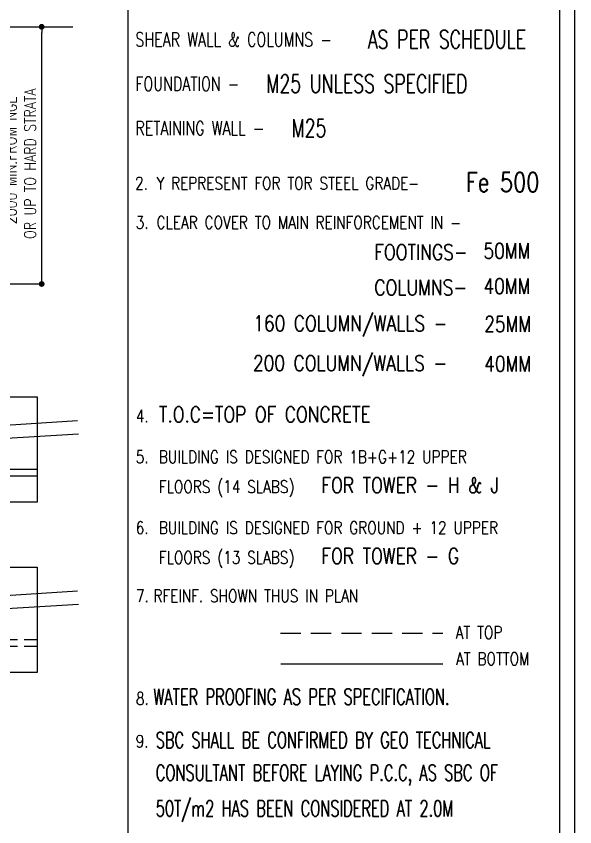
# Model space of a CAD drawing. Extents: x 473024 to 774629, y -1213442 to -1126596.
# Drawn here: x 590701 to 604474, y -1165934 to -1145965 of the extents above; entities that cross this region are included whole.
import ezdxf

# ---------------------------------------------------------------- set-up
doc = ezdxf.new("R2010")
doc.units = 0
doc.header["$LTSCALE"] = 100
doc.header["$MEASUREMENT"] = 0
doc.header["$PDMODE"] = 2
doc.header["$PDSIZE"] = -10
doc.linetypes.add('HIDDEN', pattern=[0.375, 0.25, -0.125])
doc.layers.get('0').update_dxf_attribs({"linetype": 'CONTINUOUS'})
doc.layers.get('Defpoints').update_dxf_attribs({"linetype": 'CONTINUOUS'})
for name, color, linetype in [('a-lowwall', 2, 'CONTINUOUS'), ('Footing', 2, 'CONTINUOUS'), ('FOOTINGDIM', 2, 'CONTINUOUS'), ('S-FOOTDIM', 9, 'CONTINUOUS'), ('SECTION', 2, 'CONTINUOUS'), ('secton', 8, 'CONTINUOUS'), ('TAB', 1, 'CONTINUOUS'), ('TITLE', 7, 'CONTINUOUS'), ('TITLE2', 7, 'CONTINUOUS')]:
    doc.layers.add(name, color=color, linetype=linetype)
doc.styles.add('DIM', font='romans.shx', dxfattribs={"width": 0.7})
doc.styles.add('ROMANS_0.8', font='romans.shx', dxfattribs={"width": 0.8})
doc.dimstyles.new('S-DIM-30', dxfattribs={"dimscale": 30, "dimtxt": 2.5, "dimasz": 1, "dimexe": 1, "dimexo": 0.5, "dimgap": 1, "dimtad": 1, "dimdec": 0, "dimdsep": 46, "dimtxsty": 'ROMANS_0.8', "dimblk": 'DOT', "dimcen": 0, "dimdle": 1, "dimclrd": 8, "dimclre": 8, "dimclrt": 3, "dimadec": 1, "dimazin": 2, "dimtfac": 1, "dimtdec": 0, "dimtix": 1, "dimtmove": 0, "dimatfit": 3, "dimfxl": 1, "dimtolj": 1, "dimlwd": -1, "dimlwe": -1, "dimarcsym": 0})

# ---------------------------------------------------------------- blocks, each defined once
blk = doc.blocks.new('_Dot')
at = {"color": 0, "linetype": 'ByBlock', "lineweight": -2}
blk.add_line((-0.5, 0), (-1, 0), dxfattribs=at)
at = {"color": 0, "linetype": 'ByBlock', "const_width": 0.5}
blk.add_lwpolyline([(-0.25, 0, 1), (0.25, 0, 1)], format="xyb", close=True, dxfattribs=at)
blk = doc.blocks.new('*D29')
at = {"layer": 'Defpoints', "color": 0, "transparency": 16777216}
for p in [(12335, 4920), (12787, 4920), (11863, 920)]:
    blk.add_point(p, dxfattribs=at)
at = {"layer": 'FOOTINGDIM', "color": 8, "transparency": 16777216}
for p, q in [((12425, 4920), (12787, 4920)), ((12787, 1010), (12787, 4830)), ((11953, 920), (12787, 920))]:
    blk.add_line(p, q, dxfattribs=at)
at = {"layer": 'FOOTINGDIM', "color": 8, "transparency": 16777216, "xscale": 90, "yscale": 90, "zscale": 90}
for p, rotation in [((12787, 4920), 90), ((12787, 920), 270)]:
    blk.add_blockref('_Dot', p, dxfattribs=dict(at, rotation=rotation))
at = {"layer": 'FOOTINGDIM', "color": 3, "transparency": 16777216, "insert": (12307, 2790), "char_height": 180, "attachment_point": 5, "rotation": 90, "style": 'ROMANS_0.8'}
blk.add_mtext('\\A1;EXCAVATION DEPTH SHALL BE\\P 2000 MIN.FROM NGL\\P\\Fromans.shx|c1;OR UP TO HARD STRATA ', dxfattribs=at)
blk = doc.blocks.new('zw$AE04')
at = {"layer": 'a-lowwall', "color": 6}
for points in [[(0, 5653), (1802, 5542), (12187, 5542), (13758, 5639)], [(16, 5401), (1794, 5292), (12194, 5292), (13774, 5389)], [(0, 2425), (1802, 2314), (12187, 2314), (13758, 2411)], [(16, 2174), (1794, 2064), (12194, 2064), (13774, 2161)]]:
    blk.add_lwpolyline(points, dxfattribs=at)
at = {"layer": 'Footing'}
for points in [[(994, 4092), (994, 6092), (12994, 6092), (12994, 4092)], [(994, 864), (994, 2864), (12994, 2864), (12994, 864)]]:
    blk.add_lwpolyline(points, close=True, dxfattribs=at)
at = {"layer": 'TAB', "color": 1}
for p, q in [((12994, 4713), (994, 4713)), ((12994, 4587), (994, 4587))]:
    blk.add_line(p, q, dxfattribs=at)
at = {"layer": 'TAB', "color": 1, "linetype": 'HIDDEN', "ltscale": 10}
for p, q in [((12994, 1485), (994, 1485)), ((12994, 1359), (994, 1359))]:
    blk.add_line(p, q, dxfattribs=at)
blk = doc.blocks.new('A$C43B3285B')
at = {"layer": 'secton', "color": 4, "linetype": 'Continuous'}
blk.add_line((10513, 4920.1), (13272.7, 4920.1), dxfattribs=at)
at = {"layer": 'FOOTINGDIM'}
dim = blk.add_linear_dim(base=(12786.8, 4919.8, 0), p1=(11863, 920.1), p2=(12335, 4919.8), angle=90, text='EXCAVATION DEPTH SHALL BE\\P <> MIN.FROM NGL\\P\\Fromans.shx|c1;OR UP TO HARD STRATA ', dimstyle='S-DIM-30', override={"dimtxt": 6, "dimasz": 3, "dimexe": 0, "dimexo": 3, "dimgap": 3, "dimlfac": 0.5, "dimtxsty": 'ROMANS_0.8'}, dxfattribs=at)
dim.commit()
dim.dimension.update_dxf_attribs({"geometry": '*D29', "text_midpoint": (12786.8, 2789.6, 0), "dimtype": 128})

msp = doc.modelspace()

# ---------------------------------------------------------------- linework, layer by layer
at = {"color": 2, "linetype": 'Continuous'}
msp.add_line((593465.1, -1212692.3, 0), (593465.1, -1138280.6, 0), dxfattribs=at)
at = {"layer": 'TAB', "linetype": 'HIDDEN', "ltscale": 20}
msp.add_line((597217.8, -1161160.5, 64474.2), (601223.5, -1161160.5, 64474.2), dxfattribs=at)
at = {"layer": 'TITLE', "color": 1}
msp.add_line((597221.5, -1161917.3, 64474.2), (601219.7, -1161917.3, 64474.2), dxfattribs=at)
at = {"layer": 'TITLE2', "color": 4, "elevation": 0}
msp.add_lwpolyline([(604473.6, -1213069.4), (604473.6, -1126969.1), (473397.1, -1126969.1), (473397.1, -1213069.4)], close=True, dxfattribs=at)
at = {"layer": 'TITLE2', "color": 12, "elevation": 0}
msp.add_lwpolyline([(604100.7, -1212696.5), (604100.7, -1127341.9), (473769.9, -1127341.9), (473769.9, -1212696.5)], close=True, dxfattribs=at)

# ---------------------------------------------------------------- block references
at = {"layer": 'S-FOOTDIM', "xscale": 1.584000000002561, "yscale": 1.584000000002561, "zscale": 1.584000000002561}
msp.add_blockref('A$C43B3285B', (571074.2, -1154019), dxfattribs=at)
at = {"layer": 'SECTION', "color": 1, "xscale": 1.3, "yscale": 1.3, "zscale": 1.3}
msp.add_blockref('zw$AE04', (574326.8, -1163258), dxfattribs=at)

# ---------------------------------------------------------------- texts
at = {"layer": 'TITLE2', "color": 3, "style": 'DIM'}
for s, height, width, p in [('SHEAR WALL & COLUMNS -', 342.567, 0.75, (593639.4, -1146709.9, 128985.7)), ('FOUNDATION - ', 342.567, 0.75, (593639.4, -1147802.7, 128985.7)), ('RETAINING WALL - ', 342.567, 0.75, (593639.4, -1148895.6, 128985.7)), ('2.', 308.31, 0.8, (593631.6, -1150235.5, 128985.7)), ('Y REPRESENT FOR TOR STEEL GRADE-', 308.31, 0.8, (594161, -1150235.5, 128985.7)), ('3.', 308.31, 0.8, (593648.8, -1151200.2, 128985.7)), ('CLEAR COVER TO MAIN REINFORCEMENT IN -', 308.31, 0.8, (594161, -1151200.2, 128985.7)), ('FOOTINGS-', 383.63, 0.8, (599532.3, -1151970.8, 128985.7)), ('COLUMNS-', 383.63, 0.8, (599532.3, -1152839.8, 128985.7)), ('160 COLUMN/WALLS -', 383.626, 0.8, (596545.9, -1153724.4, -25870.6)), ('200 COLUMN/WALLS -', 383.626, 0.8, (596539.5, -1154704.2, -25870.6)), ('4.', 308.31, 0.8, (593648.8, -1155967.4, 128985.7)), ('5.', 308.31, 0.8, (593648.8, -1156975.5, 128985.7)), ('BUILDING IS DESIGNED FOR 1B+G+12 UPPER', 308.31, 0.8, (594219.3, -1156975.5, 128985.7)), ('FLOORS (14 SLABS)', 308.31, 0.8, (594219.3, -1157710.4, 128985.7)), ('6.', 308.31, 0.8, (593648.8, -1158720.7, 128985.7)), ('BUILDING IS DESIGNED FOR GROUND + 12 UPPER', 308.31, 0.8, (594219.3, -1158720.7, 128985.7)), ('FLOORS (13 SLABS)', 308.31, 0.8, (594219.3, -1159455.6, 128985.7)), ('7.', 308.31, 0.8, (593655.1, -1160400.2, 64474.2)), ('RFEINF. SHOWN THUS IN PLAN', 308.31, 0.8, (594084.4, -1160400.2, 64474.2)), ('AT TOP', 308.31, 0.8, (601535.9, -1161303.6, 64474.2)), ('AT BOTTOM', 308.31, 0.8, (601545.6, -1161948.9, 64474.2)), ('8.', 308.31, 0.8, (593655.1, -1162927.7, 64474.2)), ('9.', 308.31, 0.8, (593645.5, -1163981.6, 81850.5))]:
    msp.add_text(s, height=height, dxfattribs=dict(at, width=width)).set_placement(p)
at = {"layer": 'TITLE2', "color": 6, "style": 'DIM'}
for s, height, width, p in [('AS PER SCHEDULE', 445.337, 0.7, (599371.3, -1146757.5, 128985.7)), ('M25 UNLESS SPECIFIED', 445.337, 0.7, (596871.5, -1147850.4, 128985.7)), ('M25', 445.34, 0.7, (597493.3, -1148943.3, 128985.7)), ('Fe 500', 472.15, 0.8, (601788.2, -1150287.6, 128985.7)), ('50MM', 383.63, 0.8, (602221.9, -1151937.7, 128985.7)), ('40MM', 383.63, 0.8, (602221.9, -1152806.8, 128985.7)), ('25MM', 383.63, 0.8, (602241.1, -1153740, -25870.6)), ('40MM', 383.63, 0.8, (602241.1, -1154719.8, -25870.6)), ('T.O.C=TOP OF CONCRETE', 383.626, 0.8, (594219.3, -1155967.4, 128985.7)), ('FOR TOWER - H & J', 383.626, 0.8, (598227.9, -1157710.4, 128985.7)), ('FOR TOWER - G', 383.626, 0.8, (598227.9, -1159455.6, 128985.7)), ('WATER PROOFING AS PER SPECIFICATION.', 392.434, 0.67, (594084.4, -1162927.7, 64474.2)), ('SBC SHALL BE CONFIRMED BY GEO TECHNICAL', 392.434, 0.67, (594142.4, -1163994.3, 139520.3)), ('CONSULTANT BEFORE LAYING P.C.C, AS SBC OF', 392.434, 0.67, (594142.4, -1164799.9, 139520.3)), ('50T/m2 HAS BEEN CONSIDERED AT 2.0M', 392.434, 0.67, (594142.4, -1165677.6, 139520.3))]:
    msp.add_text(s, height=height, dxfattribs=dict(at, width=width)).set_placement(p)

doc.saveas('drawing.dxf')
